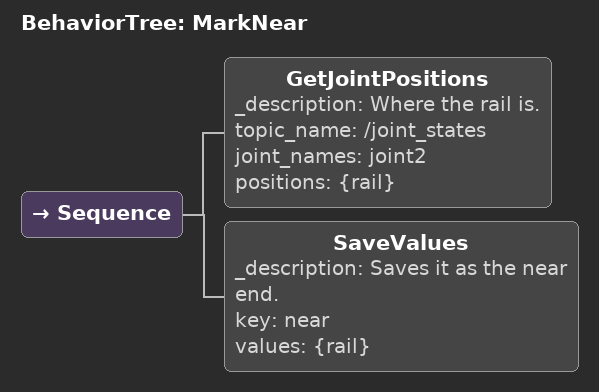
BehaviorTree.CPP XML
<?xml version="1.0" encoding="UTF-8"?>
<root BTCPP_format="4" main_tree_to_execute="MarkNear">

  <BehaviorTree ID="MarkNear" _description="Remembers where the rail is as the near end of a focus stack.">
    <Sequence>
      <GetJointPositions _description="Where the rail is." topic_name="/joint_states" joint_names="joint2" positions="{rail}"/>
      <SaveValues _description="Saves it as the near end." key="near" values="{rail}"/>
    </Sequence>
  </BehaviorTree>

  <!-- The payload of the objective, for editors: it takes none. -->

</root>
